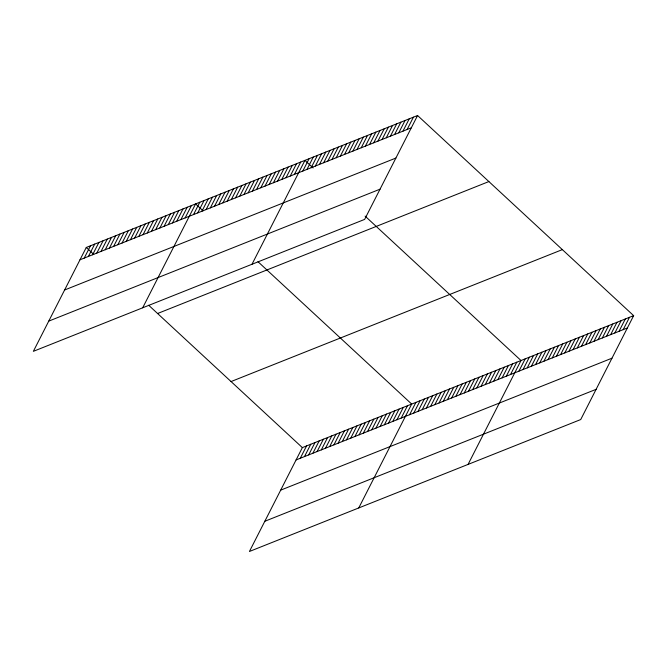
<?xml version="1.0" encoding="UTF-8"?>
<svg xmlns="http://www.w3.org/2000/svg" width="667" height="667" viewBox="0 0 667 667"><rect width="100%" height="100%" fill="white"/><g stroke="black" fill="none" stroke-linecap="round" stroke-linejoin="round"><path stroke-width="1" d="M417.575 115.516L86.276 247.457L33.35 351.342L364.641 219.393L417.575 115.516L633.65 315.658L580.724 419.543L249.425 551.484L302.359 447.607L633.65 315.658M84.209 258.112L90.487 245.781M88.411 256.436L94.689 244.114M92.613 254.761L98.891 242.438M96.823 253.085L103.102 240.762M101.025 251.409L107.304 239.086M105.228 249.733L111.506 237.41M109.438 248.057L115.716 235.734M113.64 246.39L119.918 234.059M117.842 244.714L124.12 232.391M122.053 243.038L128.331 230.715M126.255 241.362L132.533 229.039M130.457 239.686L136.735 227.364M134.667 238.011L140.945 225.688M138.869 236.335L145.148 224.012M143.071 234.667L149.35 222.336M147.282 232.991L153.56 220.669M151.484 231.316L157.762 218.993M155.686 229.64L161.964 217.317M159.897 227.964L166.175 215.641M164.099 226.288L170.377 213.965M168.301 224.612L174.579 212.289M172.511 222.945L178.789 210.614M176.713 221.269L182.991 208.946M180.915 219.593L187.194 207.27M185.118 217.917L191.404 205.594M142.68 307.795L195.606 203.919L203.035 210.797M193.53 214.566L199.808 202.243M197.732 212.89L204.019 200.567M201.943 211.214L208.221 198.891M206.145 209.546L212.423 197.215M210.347 207.871L216.633 195.548M214.557 206.195L220.835 193.872M218.759 204.519L225.037 192.196M222.961 202.843L229.248 190.52M227.172 201.167L233.45 188.844M231.374 199.491L237.652 187.169M235.576 197.824L241.863 185.493M239.787 196.148L246.065 183.825M243.989 194.472L250.267 182.149M248.191 192.796L254.477 180.474M252.401 191.121L258.679 178.798M256.603 189.445L262.881 177.122M260.805 187.769L267.092 175.446M265.016 186.101L271.294 173.77M269.218 184.425L275.496 172.103M273.42 182.75L279.706 170.427M277.63 181.074L283.909 168.751M281.833 179.398L288.111 167.075M286.035 177.722L292.321 165.399M290.245 176.046L296.523 163.723M294.447 174.379L300.725 162.048M252.001 264.257L304.936 160.38L313.106 167.942M302.826 171.035L309.104 158.713M306.995 169.376L313.273 157.053M311.172 167.717L317.45 155.394M315.341 166.058L321.619 153.727M319.51 164.39L325.788 152.068M323.687 162.731L329.965 150.409M327.856 161.072L334.134 148.749M332.024 159.405L338.311 147.082M336.201 157.745L342.479 145.423M340.37 156.086L346.648 143.764M344.539 154.427L350.825 142.096M348.716 152.76L354.994 140.437M352.885 151.101L359.163 138.778M357.062 149.441L363.34 137.119M361.231 147.774L367.509 135.451M365.399 146.115L371.677 133.792M369.576 144.456L375.855 132.133M373.745 142.796L380.023 130.465M377.914 141.129L384.2 128.806M382.091 139.47L388.369 127.147M386.26 137.811L392.538 125.488M390.437 136.143L396.715 123.82M394.606 134.484L400.884 122.161M398.774 132.825L405.052 120.502M402.951 131.166L409.23 118.834M407.12 129.498L413.398 117.175M300.283 458.254L306.562 445.931M304.486 456.578L310.772 444.255M308.696 454.902L314.974 442.58M312.898 453.226L319.176 440.904M317.1 451.559L323.387 439.228M321.311 449.883L327.589 437.56M325.513 448.207L331.791 435.884M329.715 446.531L335.993 434.209M333.925 444.856L340.203 432.533M338.127 443.18L344.405 430.857M342.329 441.504L348.608 429.181M346.54 439.828L352.818 427.505M350.742 438.161L357.02 425.838M354.944 436.485L361.222 424.162M359.154 434.809L365.433 422.486M363.357 433.133L369.635 420.81M367.559 431.457L373.837 419.134M371.769 429.781L378.047 417.459M375.971 428.106L382.249 415.783M380.173 426.438L386.451 414.107M384.384 424.762L390.662 412.439M388.586 423.086L394.864 410.764M392.788 421.411L399.066 409.088M396.998 419.735L403.277 407.412M401.2 418.059L407.479 405.736M358.754 507.946L411.681 404.06L257.996 261.706M409.613 414.716L415.891 402.384M413.815 413.04L420.093 400.717M418.017 411.364L424.295 399.041M422.228 409.688L428.506 397.365M426.43 408.012L432.708 395.689M430.632 406.336L436.91 394.014M434.842 404.661L441.12 392.338M439.044 402.993L445.323 390.662M443.247 401.317L449.525 388.994M447.457 399.641L453.735 387.319M451.659 397.966L457.937 385.643M455.861 396.29L462.139 383.967M460.072 394.614L466.35 382.291M464.274 392.938L470.552 380.615M468.476 391.271L474.754 378.939M472.686 389.595L478.964 377.272M476.888 387.919L483.166 375.596M481.09 386.243L487.369 373.92M485.301 384.567L491.579 372.244M489.503 382.891L495.781 370.569M493.705 381.216L499.983 368.893M497.916 379.548L504.194 367.217M502.118 377.872L508.396 365.549M506.32 376.196L512.598 363.874M510.53 374.52L516.808 362.198M468.084 464.399L521.01 360.522L365.099 216.108M518.901 371.185L525.179 358.863M523.078 369.518L529.356 357.195M527.247 367.859L533.525 355.536M531.416 366.2L537.702 353.877M535.593 364.541L541.871 352.218M539.761 362.873L546.04 350.55M543.93 361.214L550.217 348.891M548.107 359.555L554.385 347.232M552.276 357.896L558.554 345.564M556.453 356.228L562.731 343.905M560.622 354.569L566.9 342.246M564.791 352.91L571.069 340.587M568.968 351.242L575.246 338.919M573.136 349.583L579.415 337.26M577.305 347.924L583.592 335.601M581.482 346.265L587.76 333.934M585.651 344.597L591.929 332.274M589.828 342.938L596.106 330.615M593.997 341.279L600.275 328.956M598.166 339.611L604.444 327.289M602.343 337.952L608.621 325.629M606.511 336.293L612.79 323.97M610.68 334.634L616.967 322.303M614.857 332.966L621.135 320.644M619.026 331.307L625.304 318.984M623.195 329.648L629.481 317.325M79.998 259.78L411.289 127.839M64.607 289.995L395.898 158.054M48.741 321.127L380.04 189.178M157.587 313.507L488.878 181.566M231.049 381.557L562.348 249.616M296.081 459.93L627.372 327.981M280.682 490.145L611.972 358.196M264.824 521.269L596.115 389.328M86.276 247.457L93.705 254.344M148.674 305.253L302.359 447.607"/></g></svg>
